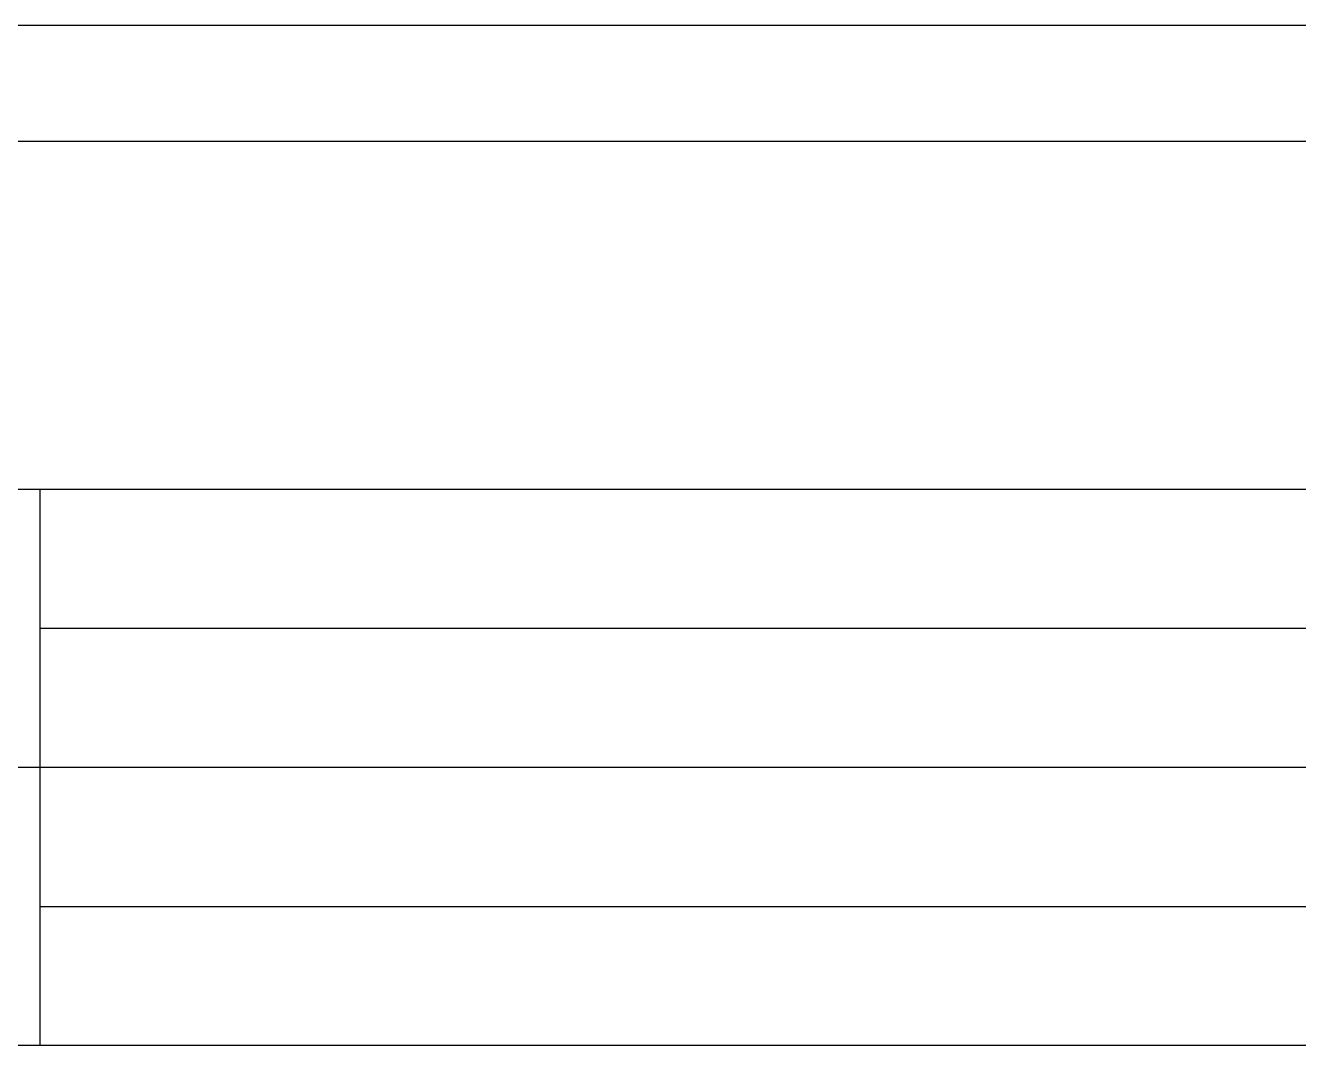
# Model space of a CAD drawing. Extents: x 0.1 to 49.5, y 17.6 to 52.5.
# Drawn here: x 11.69 to 18.14, y 47.35 to 52.51 of the extents above; entities that cross this region are included whole.
import ezdxf

# ---------------------------------------------------------------- set-up
doc = ezdxf.new("R2010")
doc.units = 0
doc.layers.get('0').update_dxf_attribs({"linetype": 'CONTINUOUS'})

msp = doc.modelspace()

# ---------------------------------------------------------------- linework, layer by layer
at = {"color": 7}
for points in [[(49.4517, 52.5138), (0.1435, 52.5138)], [(48.8647, 51.9268), (0.7305, 51.9268)], [(0.7305, 50.1658), (24.2106, 50.1658)], [(11.766, 47.3482), (11.766, 50.1658)], [(11.766, 49.4614), (24.2106, 49.4614)], [(8.9485, 48.757), (24.2106, 48.757)], [(11.766, 48.0526), (24.2106, 48.0526)], [(24.2106, 47.3482), (0.7305, 47.3482)]]:
    msp.add_lwpolyline(points, dxfattribs=at)
at = {"color": 5, "const_width": 0.0000000783}
for points in [[(14.8159, 51.3259), (14.8159, 50.9737), (14.6754, 50.9737), (14.6494, 50.9747), (14.6279, 50.9779), (14.6109, 50.9832), (14.5972, 50.9911), (14.5855, 51.0023), (14.5757, 51.0167), (14.5684, 51.0332), (14.564, 51.0509), (14.5625, 51.0698), (14.5649, 51.0934), (14.5722, 51.1145), (14.5843, 51.1329), (14.6015, 51.148), (14.624, 51.1589), (14.6518, 51.1656), (14.6416, 51.1715), (14.6331, 51.1774), (14.6265, 51.1832), (14.6145, 51.1967), (14.6029, 51.2123), (14.5917, 51.23), (14.5365, 51.3259), (14.5893, 51.3259), (14.6312, 51.2526), (14.6428, 51.2331), (14.6529, 51.2169), (14.6615, 51.2041), (14.6692, 51.194), (14.6763, 51.1861), (14.6828, 51.1805), (14.6891, 51.1765), (14.6955, 51.1734), (14.702, 51.1711), (14.7077, 51.1702), (14.7155, 51.1696), (14.7253, 51.1695), (14.774, 51.1695), (14.774, 51.3259), (14.8159, 51.3259)], [(15.1737, 51.1543), (15.169, 51.1001), (15.1549, 51.0543), (15.1314, 51.017), (15.1004, 50.9895), (15.0639, 50.9729), (15.022, 50.9674), (14.9937, 50.97), (14.9673, 50.9778), (14.9428, 50.9907), (14.9212, 51.0083), (14.9033, 51.03), (14.8891, 51.0557), (14.8788, 51.0847), (14.8727, 51.1162), (14.8706, 51.1502), (14.8728, 51.1847), (14.8793, 51.2167), (14.8901, 51.2461), (14.9048, 51.272), (14.9232, 51.2933), (14.9452, 51.3101), (14.9696, 51.3222), (14.9953, 51.3295), (15.0222, 51.3319), (15.051, 51.3292), (15.0776, 51.3212), (15.1022, 51.3078), (15.1238, 51.2899), (15.1416, 51.268), (15.1556, 51.2423), (15.1657, 51.214), (15.1717, 51.1847), (15.1737, 51.1543)], [(15.1305, 51.155), (15.1271, 51.1945), (15.1168, 51.2279), (15.0997, 51.2554), (15.0774, 51.2757), (15.0516, 51.2879), (15.0224, 51.292), (14.9927, 51.2879), (14.9667, 51.2755), (14.9444, 51.255), (14.9274, 51.2269), (14.9173, 51.1919), (14.9139, 51.15), (14.9153, 51.1225), (14.9197, 51.0975), (14.9269, 51.0749), (14.937, 51.0551), (14.9498, 51.0386), (14.9652, 51.0252), (14.9827, 51.0154), (15.0015, 51.0095), (15.0217, 51.0075), (15.0501, 51.0113), (15.0756, 51.0226), (15.0984, 51.0415), (15.1162, 51.0693), (15.1269, 51.1071), (15.1305, 51.155)], [(15.4808, 51.3259), (15.4808, 50.9737), (15.3716, 50.9737), (15.3489, 50.9742), (15.3301, 50.9759), (15.3152, 50.9787), (15.2979, 50.9846), (15.2824, 50.993), (15.2687, 51.0039), (15.2534, 51.0211), (15.2409, 51.0411), (15.2312, 51.0641), (15.2242, 51.0897), (15.2201, 51.1176), (15.2187, 51.1478), (15.2197, 51.1736), (15.2225, 51.1973), (15.2272, 51.219), (15.2333, 51.2384), (15.2405, 51.2555), (15.2488, 51.2702), (15.2578, 51.2828), (15.2675, 51.2935), (15.2776, 51.3022), (15.2888, 51.3093), (15.3014, 51.3152), (15.3155, 51.3199), (15.331, 51.3232), (15.348, 51.3252), (15.3664, 51.3259), (15.4808, 51.3259)], [(15.3712, 51.2843), (15.3518, 51.2836), (15.3354, 51.2814), (15.322, 51.2778), (15.3109, 51.2729), (15.3014, 51.2668), (15.2935, 51.2596), (15.2843, 51.2472), (15.2766, 51.2324), (15.2703, 51.215), (15.2657, 51.195), (15.2629, 51.1724), (15.262, 51.1471), (15.2638, 51.1131), (15.2692, 51.0848), (15.2783, 51.0622), (15.29, 51.0446), (15.3032, 51.0313), (15.318, 51.0224), (15.3315, 51.0184), (15.3496, 51.016), (15.3722, 51.0152), (15.4388, 51.0152), (15.4388, 51.2843), (15.3712, 51.2843)], [(15.811, 51.3259), (15.6892, 50.9737), (15.644, 50.9737), (15.5143, 51.3259), (15.5621, 51.3259), (15.5991, 51.2192), (15.7316, 51.2192), (15.7664, 51.3259), (15.811, 51.3259)], [(15.892, 51.3259), (15.892, 50.9737), (15.8501, 50.9737), (15.8501, 51.3259), (15.892, 51.3259)], [(16.2183, 51.3259), (16.2183, 50.9737), (16.0778, 50.9737), (16.0518, 50.9747), (16.0303, 50.9779), (16.0133, 50.9832), (15.9996, 50.9911), (15.9879, 51.0023), (15.9781, 51.0167), (15.9708, 51.0332), (15.9664, 51.0509), (15.9649, 51.0698), (15.9673, 51.0934), (15.9746, 51.1145), (15.9867, 51.1329), (16.0039, 51.148), (16.0264, 51.1589), (16.0542, 51.1656), (16.044, 51.1715), (16.0356, 51.1774), (16.0289, 51.1832), (16.0169, 51.1967), (16.0053, 51.2123), (15.9941, 51.23), (15.939, 51.3259), (15.9917, 51.3259), (16.0337, 51.2526), (16.0452, 51.2331), (16.0553, 51.2169), (16.0639, 51.2041), (16.0716, 51.194), (16.0787, 51.1861), (16.0852, 51.1805), (16.0915, 51.1765), (16.0979, 51.1734), (16.1044, 51.1711), (16.1101, 51.1702), (16.1179, 51.1696), (16.1277, 51.1695), (16.1764, 51.1695), (16.1764, 51.3259), (16.2183, 51.3259)], [(16.4873, 51.3259), (16.4873, 50.9737), (16.2735, 50.9737), (16.2735, 51.0152), (16.4454, 51.0152), (16.4454, 51.1243), (16.2966, 51.1243), (16.2966, 51.1659), (16.4454, 51.1659), (16.4454, 51.3259), (16.4873, 51.3259)], [(16.8097, 51.3259), (16.8097, 50.9737), (16.7667, 50.9737), (16.6002, 51.2502), (16.6002, 50.9737), (16.5599, 50.9737), (16.5599, 51.3259), (16.603, 51.3259), (16.7695, 51.0491), (16.7695, 51.3259), (16.8097, 51.3259)], [(17.1037, 51.3259), (17.1037, 50.9737), (16.8746, 50.9737), (16.8746, 51.0152), (17.0618, 51.0152), (17.0618, 51.1231), (16.8864, 51.1231), (16.8864, 51.1644), (17.0618, 51.1644), (17.0618, 51.2843), (16.8672, 51.2843), (16.8672, 51.3259), (17.1037, 51.3259)], [(17.5221, 51.3259), (17.5221, 50.9737), (17.2929, 50.9737), (17.2929, 51.0152), (17.4802, 51.0152), (17.4802, 51.1231), (17.3048, 51.1231), (17.3048, 51.1644), (17.4802, 51.1644), (17.4802, 51.2843), (17.2856, 51.2843), (17.2856, 51.3259), (17.5221, 51.3259)], [(17.7128, 51.3259), (17.7128, 51.0152), (17.8173, 51.0152), (17.8173, 50.9737), (17.566, 50.9737), (17.566, 51.0152), (17.6709, 51.0152), (17.6709, 51.3259), (17.7128, 51.3259)], [(18.1126, 51.3259), (18.1126, 50.9737), (17.9721, 50.9737), (17.9461, 50.9747), (17.9246, 50.9779), (17.9077, 50.9832), (17.8939, 50.9911), (17.8822, 51.0023), (17.8724, 51.0167), (17.8651, 51.0332), (17.8607, 51.0509), (17.8592, 51.0698), (17.8617, 51.0934), (17.8689, 51.1145), (17.8811, 51.1329), (17.8983, 51.148), (17.9208, 51.1589), (17.9485, 51.1656), (17.9383, 51.1715), (17.9299, 51.1774), (17.9232, 51.1832), (17.9112, 51.1967), (17.8996, 51.2123), (17.8884, 51.23), (17.8333, 51.3259), (17.886, 51.3259), (17.928, 51.2526), (17.9395, 51.2331), (17.9496, 51.2169), (17.9583, 51.2041), (17.9659, 51.194), (17.973, 51.1861), (17.9796, 51.1805), (17.9859, 51.1765), (17.9922, 51.1734), (17.9987, 51.1711), (18.0045, 51.1702), (18.0122, 51.1696), (18.022, 51.1695), (18.0707, 51.1695), (18.0707, 51.3259), (18.1126, 51.3259)], [(15.612, 51.1812), (15.6451, 51.0837), (15.6543, 51.0558), (15.6618, 51.0315), (15.6676, 51.0107), (15.6722, 51.0332), (15.6779, 51.0556), (15.6847, 51.0779), (15.7195, 51.1812), (15.612, 51.1812)], [(14.6838, 51.1291), (14.666, 51.1284), (14.651, 51.1262), (14.6388, 51.1225), (14.6289, 51.1172), (14.6207, 51.1102), (14.6142, 51.1014), (14.6095, 51.0914), (14.6067, 51.0809), (14.6057, 51.0698), (14.6075, 51.0541), (14.613, 51.0404), (14.6221, 51.0287), (14.635, 51.0197), (14.6522, 51.0144), (14.6736, 51.0126), (14.774, 51.0126), (14.774, 51.1291), (14.6838, 51.1291)], [(16.0862, 51.1291), (16.0684, 51.1284), (16.0534, 51.1262), (16.0412, 51.1225), (16.0313, 51.1172), (16.0231, 51.1102), (16.0166, 51.1014), (16.0119, 51.0914), (16.0091, 51.0809), (16.0082, 51.0698), (16.01, 51.0541), (16.0154, 51.0404), (16.0245, 51.0287), (16.0375, 51.0197), (16.0546, 51.0144), (16.076, 51.0126), (16.1764, 51.0126), (16.1764, 51.1291), (16.0862, 51.1291)], [(17.9805, 51.1291), (17.9627, 51.1284), (17.9478, 51.1262), (17.9356, 51.1225), (17.9256, 51.1172), (17.9174, 51.1102), (17.9109, 51.1014), (17.9062, 51.0914), (17.9034, 51.0809), (17.9025, 51.0698), (17.9043, 51.0541), (17.9097, 51.0404), (17.9188, 51.0287), (17.9318, 51.0197), (17.949, 51.0144), (17.9704, 51.0126), (18.0707, 51.0126), (18.0707, 51.1291), (17.9805, 51.1291)]]:
    msp.add_lwpolyline(points, dxfattribs=at)

doc.saveas('drawing.dxf')
